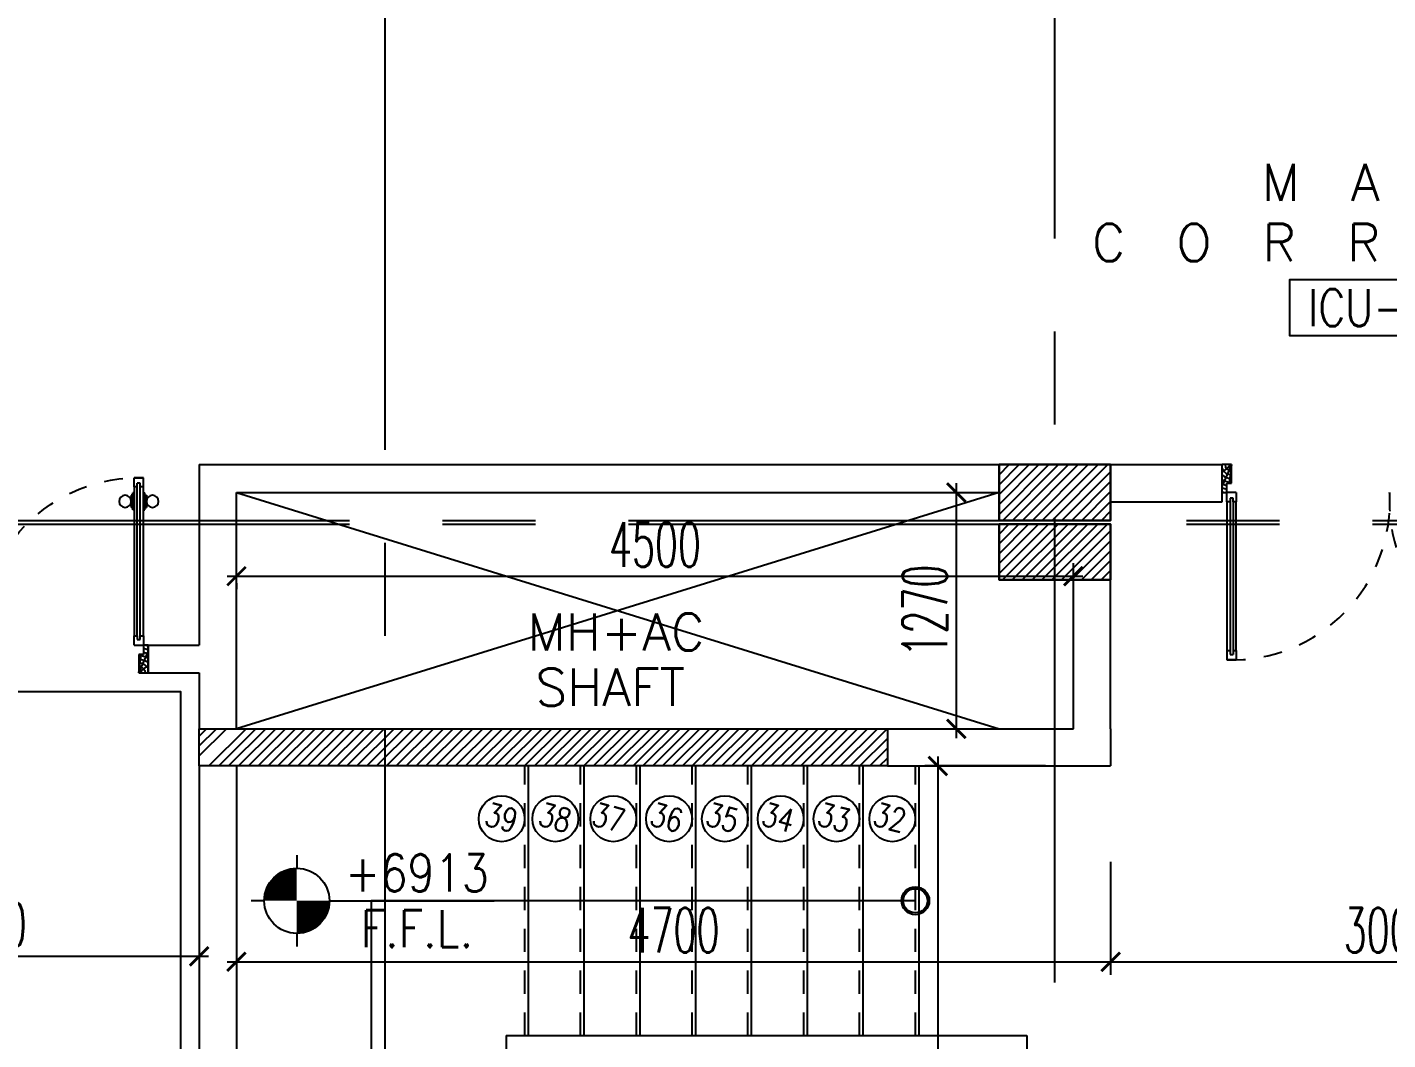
# Model space of a CAD drawing. Extents: x 276011.4 to 276105.3, y 57291.9 to 57371.4.
# Drawn here: x 276029.25 to 276036.57, y 57323.59 to 57329.03 of the extents above; entities that cross this region are included whole.
import ezdxf
from ezdxf.enums import TextEntityAlignment as Align

# ---------------------------------------------------------------- set-up
doc = ezdxf.new("R2010")
doc.units = 0
doc.header["$MEASUREMENT"] = 0
doc.header["$PDMODE"] = 34
for name, pattern in [('CENTERX2', [4, 2.5, -0.5, 0.5, -0.5]), ('HIDDEN', [0.375, 0.25, -0.125]), ('HIDDEN2', [0.1875, 0.125, -0.0625])]:
    doc.linetypes.add(name, pattern=pattern)
doc.layers.get('0').update_dxf_attribs({"color": 4, "linetype": 'CONTINUOUS'})
doc.layers.get('DEFPOINTS').update_dxf_attribs({"linetype": 'CONTINUOUS'})
for name, color, linetype in [('AXES', 11, 'CENTERX2'), ('CEILING', 4, 'CONTINUOUS'), ('COL', 5, 'CONTINUOUS'), ('DIM', 4, 'CONTINUOUS'), ('DOOR', 7, 'CONTINUOUS'), ('HAT', 11, 'CONTINUOUS'), ('LEV-PL', 3, 'CONTINUOUS'), ('RM-BOX', 11, 'CONTINUOUS'), ('RM-NAME', 11, 'CONTINUOUS'), ('RM-NO', 11, 'CONTINUOUS'), ('SHAFT', 3, 'CONTINUOUS'), ('STR', 5, 'CONTINUOUS'), ('WALL', 2, 'CONTINUOUS')]:
    doc.layers.add(name, color=color, linetype=linetype)
doc.styles.add('ROMANS', font='ROMANS.shx', dxfattribs={"width": 0.6})
doc.styles.add('S', font='ROMANS.SHX')
doc.dimstyles.new('STANDARD_IN', dxfattribs={"dimtxt": 0.24, "dimasz": 0.1, "dimexe": 0.07, "dimexo": 0.05, "dimgap": 0.05, "dimtad": 1, "dimdec": 0, "dimlfac": 1000, "dimzin": 0, "dimtxsty": 'ROMANS', "dimblk": 'ARCHTICK', "dimcen": 0.05, "dimdle": 0.05, "dimclrd": 4, "dimclre": 4, "dimclrt": 2, "dimazin": 3, "dimtfac": 1, "dimtdec": 0, "dimtmove": 0, "dimatfit": 3, "dimtolj": 1, "dimtzin": 0})

# ---------------------------------------------------------------- blocks, each defined once
blk = doc.blocks.new('RM1')
at = {"layer": 'RM-BOX'}
blk.add_lwpolyline([(569.9, -200), (-569.9, -200), (-569.9, -500), (569.9, -500)], close=True, dxfattribs=at)
at = {"layer": 'RM-NAME', "style": 'ROMANS'}
blk.add_attdef('ROOMNAME1', text='', height=200, dxfattribs=at).set_placement((0, 323.8), align=Align.MIDDLE)
blk = doc.blocks.new('*X78')
at = {"color": 0}
for p, q in [((76229.2, 144853.9), (76375, 144999.7)), ((76229.2, 144907), (76322, 144999.7)), ((76229.2, 144960), (76269, 144999.7)), ((76281.1, 144799.7), (76481.1, 144999.7)), ((76334.1, 144799.7), (76534.1, 144999.7)), ((76387.2, 144799.7), (76587.2, 144999.7)), ((76440.2, 144799.7), (76640.2, 144999.7)), ((76493.2, 144799.7), (76693.2, 144999.7)), ((76546.3, 144799.7), (76746.3, 144999.7)), ((76599.3, 144799.7), (76799.3, 144999.7)), ((76652.3, 144799.7), (76852.3, 144999.7)), ((76705.4, 144799.7), (76905.4, 144999.7)), ((76758.4, 144799.7), (76958.4, 144999.7)), ((76811.4, 144799.7), (77011.4, 144999.7)), ((76864.4, 144799.7), (77064.4, 144999.7)), ((76917.5, 144799.7), (77117.5, 144999.7)), ((76970.5, 144799.7), (77170.5, 144999.7)), ((77023.5, 144799.7), (77223.5, 144999.7)), ((77076.6, 144799.7), (77276.6, 144999.7)), ((77129.6, 144799.7), (77329.6, 144999.7)), ((77182.6, 144799.7), (77382.6, 144999.7)), ((77235.7, 144799.7), (77435.7, 144999.7)), ((77288.7, 144799.7), (77488.7, 144999.7)), ((77341.7, 144799.7), (77541.7, 144999.7)), ((77394.8, 144799.7), (77594.8, 144999.7)), ((77447.8, 144799.7), (77647.8, 144999.7)), ((77500.8, 144799.7), (77700.8, 144999.7)), ((77553.9, 144799.7), (77753.9, 144999.7)), ((77606.9, 144799.7), (77806.9, 144999.7)), ((77659.9, 144799.7), (77859.9, 144999.7)), ((77713, 144799.7), (77913, 144999.7)), ((77766, 144799.7), (77966, 144999.7)), ((77819, 144799.7), (78019, 144999.7)), ((77872.1, 144799.7), (78072.1, 144999.7)), ((77925.1, 144799.7), (78125.1, 144999.7)), ((77978.1, 144799.7), (78178.1, 144999.7)), ((78031.2, 144799.7), (78231.2, 144999.7)), ((78084.2, 144799.7), (78284.2, 144999.7)), ((78137.2, 144799.7), (78337.2, 144999.7)), ((78190.3, 144799.7), (78390.3, 144999.7)), ((78243.3, 144799.7), (78443.3, 144999.7)), ((78296.3, 144799.7), (78496.3, 144999.7)), ((78349.4, 144799.7), (78549.4, 144999.7)), ((78402.4, 144799.7), (78602.4, 144999.7)), ((78455.4, 144799.7), (78655.4, 144999.7)), ((78508.5, 144799.7), (78708.5, 144999.7)), ((78561.5, 144799.7), (78761.5, 144999.7)), ((78614.5, 144799.7), (78814.5, 144999.7)), ((78667.6, 144799.7), (78867.6, 144999.7)), ((78720.6, 144799.7), (78920.6, 144999.7)), ((78773.6, 144799.7), (78973.6, 144999.7)), ((78826.7, 144799.7), (79026.7, 144999.7)), ((78879.7, 144799.7), (79079.7, 144999.7)), ((78932.7, 144799.7), (79132.7, 144999.7)), ((78985.8, 144799.7), (79185.8, 144999.7)), ((79038.8, 144799.7), (79238.8, 144999.7)), ((79091.8, 144799.7), (79291.8, 144999.7)), ((79144.9, 144799.7), (79344.9, 144999.7)), ((79197.9, 144799.7), (79397.9, 144999.7)), ((79250.9, 144799.7), (79450.9, 144999.7)), ((79304, 144799.7), (79504, 144999.7)), ((79357, 144799.7), (79557, 144999.7)), ((79410, 144799.7), (79610, 144999.7)), ((79463.1, 144799.7), (79663.1, 144999.7)), ((79516.1, 144799.7), (79716.1, 144999.7)), ((79569.1, 144799.7), (79769.1, 144999.7)), ((79622.2, 144799.7), (79822.2, 144999.7)), ((79675.2, 144799.7), (79875.2, 144999.7)), ((79728.2, 144799.7), (79928.2, 144999.7)), ((79781.3, 144799.7), (79929.2, 144947.7)), ((79834.3, 144799.7), (79929.2, 144894.7)), ((79887.3, 144799.7), (79929.2, 144841.6))]:
    blk.add_line(p, q, dxfattribs=at)
blk = doc.blocks.new('LEV1')
at = {"layer": 'LEV-PL'}
for p, q in [((0, 245), (0, 175)), ((-175, 0), (-245, 0)), ((175, 0), (1061.3, 0)), ((0, -175), (0, -245))]:
    blk.add_line(p, q, dxfattribs=at)
at = {"layer": 'LEV-PL', "const_width": 175}
for points in [[(-87.5, 0, -0.414214), (0, 87.5, -1)], [(87.5, 0, -0.414214), (0, -87.5, -1)]]:
    blk.add_lwpolyline(points, format="xyb", dxfattribs=at)
at = {"layer": 'LEV-PL'}
blk.add_circle((0, 0), 175, dxfattribs=at)
at = {"layer": 'LEV-PL', "color": 4, "style": 'S', "width": 0.85}
for tag, p in [('+0000', (646.1, 50)), ('F.F.L.', (646.1, -250))]:
    blk.add_attdef(tag, text='', height=200, dxfattribs=at).set_placement(p, align=Align.CENTER)
blk = doc.blocks.new('A$C272A55A0')
at = {"layer": 'DOOR', "color": 0, "linetype": 'BYBLOCK'}
for p, q in [((0, 900.4), (0, 1050.4)), ((50, 1050.4), (0, 1050.4)), ((50, 950.4), (50, 1050.4)), ((1750, 950.4), (1750, 1050.4)), ((1750, 1050.4), (1800, 1050.4)), ((1800, 1050.4), (1800, 900.4)), ((0, 900.4), (25, 900.4)), ((25, 950.4), (50, 950.4)), ((25, 900.4), (25, 950.4)), ((75, 900.4), (25, 900.4)), ((25, 850.4), (25, 900.4)), ((75, 900.4), (75, 850.4)), ((1725, 900.4), (1775, 900.4)), ((1725, 900.4), (1725, 850.4)), ((1775, 950.4), (1750, 950.4)), ((1775, 900.4), (1775, 950.4)), ((1800, 900.4), (1775, 900.4)), ((1775, 850.4), (1775, 900.4)), ((42, 850.4), (25, 850.4)), ((58, 870.4), (42, 870.4)), ((42, 870.4), (42, 850.4)), ((58, 850.4), (58, 870.4)), ((75, 850.4), (58, 850.4)), ((1725, 850.4), (1742, 850.4)), ((1742, 870.4), (1758, 870.4)), ((1742, 850.4), (1742, 870.4)), ((1758, 870.4), (1758, 850.4)), ((1758, 850.4), (1775, 850.4)), ((1717.8, 160.1), (1708.8, 160.1)), ((1708.8, 95.3), (1708.8, 160.1)), ((1725, 172.7), (1717.8, 172.7)), ((1717.8, 172.7), (1717.8, 82.7)), ((1717.8, 95.3), (1717.8, 160.1)), ((1775, 172.7), (1782.2, 172.7)), ((1782.2, 172.7), (1782.2, 82.7)), ((1782.2, 160.1), (1791.2, 160.1)), ((1782.2, 95.3), (1782.2, 160.1)), ((1791.2, 95.3), (1791.2, 160.1)), ((1717.8, 95.3), (1708.8, 95.3)), ((1725, 82.7), (1717.8, 82.7)), ((1775, 82.7), (1782.2, 82.7)), ((1782.2, 95.3), (1791.2, 95.3)), ((25, 50.4), (42, 50.4)), ((25, 50.4), (25, 0.4)), ((25, 0.4), (75, 0.4)), ((75, 0.4), (25, 0.4)), ((42, 50.4), (42, 30.4)), ((42, 30.4), (58, 30.4)), ((58, 50.4), (75, 50.4)), ((58, 50.4), (58, 30.4)), ((75, 50.4), (75, 0.4)), ((1742, 50.4), (1725, 50.4)), ((1725, 50.4), (1725, 0.4)), ((1775, 0.4), (1725, 0.4)), ((1725, 0.4), (1775, 0.4)), ((1742, 50.4), (1742, 30.4)), ((1758, 30.4), (1742, 30.4)), ((1775, 50.4), (1758, 50.4)), ((1758, 50.4), (1758, 30.4)), ((1775, 50.4), (1775, 0.4))]:
    blk.add_line(p, q, dxfattribs=at)
at = {"layer": 'DOOR', "color": 9, "linetype": 'BYBLOCK'}
for p, q in [((50, 1050.4), (0, 1010.2)), ((50, 1050.4), (0, 936.6)), ((50, 1050.4), (36.6, 950.4)), ((1750, 1050.4), (1800, 1010.2)), ((1750, 1050.4), (1800, 936.6)), ((1750, 1050.4), (1763.4, 950.4))]:
    blk.add_line(p, q, dxfattribs=at)
at = {"layer": 'DOOR', "linetype": 'BYBLOCK'}
for p, q in [((25, 850.4), (25, 50.4)), ((42, 850.4), (42, 50.4)), ((58, 850.4), (58, 50.4)), ((75, 50.4), (75, 850.4)), ((1725, 50.4), (1725, 850.4)), ((1742, 850.4), (1742, 50.4)), ((1758, 850.4), (1758, 50.4)), ((1775, 850.4), (1775, 50.4))]:
    blk.add_line(p, q, dxfattribs=at)
at = {"layer": 'DOOR', "color": 0, "linetype": 'BYBLOCK'}
for centre in [(1676.5, 127.7), (1823.5, 127.7)]:
    blk.add_circle(centre, 32.4, dxfattribs=at)
at = {"layer": 'DOOR', "color": 9, "linetype": 'BYBLOCK'}
for centre, radius, start, end in [((50, 1050.4), 54.4, 203.20738, 270), ((50, 1050.4), 34.4, 180, 270), ((50, 1050.4), 14.4, 180, 270), ((1750, 1050.4), 14.4, 270, 0), ((1750, 1050.4), 34.4, 270, 0), ((1750, 1050.4), 54.4, 270, 336.79262), ((50, 1050.4), 74.4, 227.77643, 270), ((50, 1050.4), 94.4, 238.01819, 270), ((1750, 1050.4), 74.4, 270, 312.22357), ((1750, 1050.4), 94.4, 270, 301.98181), ((50, 1050.4), 114.4, 244.08384, 257.37743), ((50, 1050.4), 134.4, 248.15985, 259.28002), ((50, 1050.4), 154.4, 251.10529, 256.28577), ((1750, 1050.4), 114.4, 282.62257, 295.91616), ((1750, 1050.4), 134.4, 280.71998, 291.84015), ((1750, 1050.4), 154.4, 283.71423, 288.89471)]:
    blk.add_arc(centre, radius, start, end, dxfattribs=at)
at = {"layer": 'DOOR', "linetype": 'HIDDEN', "ltscale": 0.5}
for centre, start, end in [((50, 851.4), 268.31738, 3.29648), ((1750, 851.4), 176.70352, 271.68262)]:
    blk.add_arc(centre, 851.4, start, end, dxfattribs=at)
at = {"layer": 'WALL', "linetype": 'BYBLOCK'}
blk.add_line((1800, 900.4), (1800, 1050.4), dxfattribs=at)
blk = doc.blocks.new('C5')
at = {"layer": 'HAT', "linetype": 'BYBLOCK'}
h = blk.add_hatch(dxfattribs=at)
h.set_pattern_fill('ANSI31', color=256, scale=300, style=0)
h.set_pattern_definition([(45, (-223356.182, -51411.005), (-26.516504, 26.516504), [])])
h.paths.add_polyline_path([(300, 300), (0, 300), (0, 0), (300, 0)])
h.paths.add_polyline_path([(600, 300), (300, 300), (300, 0), (600, 0)])
at = {"layer": 'COL'}
blk.add_lwpolyline([(600, 300), (0, 300), (0, 0), (600, 0)], close=True, dxfattribs=at)
blk = doc.blocks.new('_ARCHTICK')
at = {"color": 0, "linetype": 'BYBLOCK', "const_width": 0.15}
blk.add_lwpolyline([(-0.5, -0.5), (0.5, 0.5)], dxfattribs=at)
blk = doc.blocks.new('*D189')
at = {"layer": 'DEFPOINTS', "color": 0, "linetype": 'BYBLOCK', "ltscale": 0.3}
for p in [(276030.1755, 57324.6085), (276027.8255, 57324.3881), (276030.1755, 57324.0393)]:
    blk.add_point(p, dxfattribs=at)
at = {"layer": 'DIM', "color": 4, "linetype": 'BYBLOCK', "ltscale": 0.3}
for p, q in [((276030.1755, 57324.5585), (276030.1755, 57323.9693)), ((276027.8255, 57324.3381), (276027.8255, 57323.9693)), ((276027.7755, 57324.0393), (276030.2255, 57324.0393))]:
    blk.add_line(p, q, dxfattribs=at)
at = {"layer": 'DIM', "color": 4, "linetype": 'BYBLOCK', "ltscale": 0.3, "xscale": 0.1, "yscale": 0.1, "zscale": 0.1, "rotation": 180}
blk.add_blockref('_ARCHTICK', (276027.8255, 57324.0393), dxfattribs=at)
at = {"layer": 'DIM', "color": 4, "linetype": 'BYBLOCK', "ltscale": 0.3, "xscale": 0.1, "yscale": 0.1, "zscale": 0.1}
blk.add_blockref('_ARCHTICK', (276030.1755, 57324.0393), dxfattribs=at)
at = {"layer": 'DIM', "color": 2, "linetype": 'BYBLOCK', "ltscale": 0.3, "insert": (276029.0005, 57324.2093), "char_height": 0.24, "attachment_point": 5, "style": 'ROMANS'}
blk.add_mtext('\\A1;2350', dxfattribs=at)
blk = doc.blocks.new('*D188')
at = {"layer": 'DEFPOINTS', "color": 0, "linetype": 'BYBLOCK', "ltscale": 0.3}
for p in [(276030.3755, 57326.0962), (276034.8755, 57326.0832), (276034.8755, 57325.9239)]:
    blk.add_point(p, dxfattribs=at)
at = {"layer": 'DIM', "color": 4, "linetype": 'BYBLOCK', "ltscale": 0.3}
for p, q in [((276034.8755, 57325.9739), (276034.8755, 57326.1532)), ((276030.3255, 57326.0832), (276034.9255, 57326.0832)), ((276030.3755, 57326.0462), (276030.3755, 57326.0132))]:
    blk.add_line(p, q, dxfattribs=at)
at = {"layer": 'DIM', "color": 4, "linetype": 'BYBLOCK', "ltscale": 0.3, "xscale": 0.1, "yscale": 0.1, "zscale": 0.1, "rotation": 180}
blk.add_blockref('_ARCHTICK', (276030.3755, 57326.0832), dxfattribs=at)
at = {"layer": 'DIM', "color": 4, "linetype": 'BYBLOCK', "ltscale": 0.3, "xscale": 0.1, "yscale": 0.1, "zscale": 0.1}
blk.add_blockref('_ARCHTICK', (276034.8755, 57326.0832), dxfattribs=at)
at = {"layer": 'DIM', "color": 2, "linetype": 'BYBLOCK', "ltscale": 0.3, "insert": (276032.6255, 57326.2532), "char_height": 0.24, "attachment_point": 5, "style": 'ROMANS'}
blk.add_mtext('\\A1;4500', dxfattribs=at)
blk = doc.blocks.new('*D187')
at = {"layer": 'DEFPOINTS', "color": 0, "linetype": 'BYBLOCK', "ltscale": 0.3}
for p in [(276034.0201, 57326.5329), (276034.0201, 57325.2629), (276034.2459, 57325.2629)]:
    blk.add_point(p, dxfattribs=at)
at = {"layer": 'DIM', "color": 4, "linetype": 'BYBLOCK', "ltscale": 0.3}
for p, q in [((276034.2459, 57326.5829), (276034.2459, 57325.2129)), ((276034.0701, 57326.5329), (276034.3159, 57326.5329)), ((276034.0701, 57325.2629), (276034.3159, 57325.2629))]:
    blk.add_line(p, q, dxfattribs=at)
at = {"layer": 'DIM', "color": 4, "linetype": 'BYBLOCK', "ltscale": 0.3, "xscale": 0.1, "yscale": 0.1, "zscale": 0.1}
for p, rotation in [((276034.2459, 57326.5329), 90), ((276034.2459, 57325.2629), 270)]:
    blk.add_blockref('_ARCHTICK', p, dxfattribs=dict(at, rotation=rotation))
at = {"layer": 'DIM', "color": 2, "linetype": 'BYBLOCK', "ltscale": 0.3, "insert": (276034.0759, 57325.8979), "char_height": 0.24, "attachment_point": 5, "rotation": 90, "style": 'ROMANS'}
blk.add_mtext('\\A1;1270', dxfattribs=at)
blk = doc.blocks.new('*D163')
at = {"layer": 'DEFPOINTS', "color": 0, "linetype": 'BYBLOCK', "ltscale": 0.3}
for p in [(276034.7755, 57325.0629), (276034.1463, 57318.0629), (276034.6825, 57318.0629)]:
    blk.add_point(p, dxfattribs=at)
at = {"layer": 'DIM', "color": 4, "linetype": 'BYBLOCK', "ltscale": 0.3}
for p, q in [((276034.1463, 57325.1129), (276034.1463, 57318.0129)), ((276034.7255, 57325.0629), (276034.0763, 57325.0629)), ((276034.6325, 57318.0629), (276034.0763, 57318.0629))]:
    blk.add_line(p, q, dxfattribs=at)
at = {"layer": 'DIM', "color": 4, "linetype": 'BYBLOCK', "ltscale": 0.3, "xscale": 0.1, "yscale": 0.1, "zscale": 0.1}
for p, rotation in [((276034.1463, 57325.0629), 90), ((276034.1463, 57318.0629), 270)]:
    blk.add_blockref('_ARCHTICK', p, dxfattribs=dict(at, rotation=rotation))
at = {"layer": 'DIM', "color": 2, "linetype": 'BYBLOCK', "ltscale": 0.3, "insert": (276033.9763, 57321.5629), "char_height": 0.24, "attachment_point": 5, "rotation": 90, "style": 'ROMANS'}
blk.add_mtext('\\A1;7000', dxfattribs=at)
blk = doc.blocks.new('*D162')
at = {"layer": 'DEFPOINTS', "color": 0, "linetype": 'BYBLOCK', "ltscale": 0.3}
for p in [(276030.3755, 57324.8434), (276035.0755, 57324.4854), (276035.0755, 57324.0097)]:
    blk.add_point(p, dxfattribs=at)
at = {"layer": 'DIM', "color": 4, "linetype": 'BYBLOCK', "ltscale": 0.3}
for p, q in [((276030.3755, 57324.7934), (276030.3755, 57323.9397)), ((276035.0755, 57324.4354), (276035.0755, 57323.9397)), ((276030.3255, 57324.0097), (276035.1255, 57324.0097))]:
    blk.add_line(p, q, dxfattribs=at)
at = {"layer": 'DIM', "color": 4, "linetype": 'BYBLOCK', "ltscale": 0.3, "xscale": 0.1, "yscale": 0.1, "zscale": 0.1, "rotation": 180}
blk.add_blockref('_ARCHTICK', (276030.3755, 57324.0097), dxfattribs=at)
at = {"layer": 'DIM', "color": 4, "linetype": 'BYBLOCK', "ltscale": 0.3, "xscale": 0.1, "yscale": 0.1, "zscale": 0.1}
blk.add_blockref('_ARCHTICK', (276035.0755, 57324.0097), dxfattribs=at)
at = {"layer": 'DIM', "color": 2, "linetype": 'BYBLOCK', "ltscale": 0.3, "insert": (276032.7255, 57324.1797), "char_height": 0.24, "attachment_point": 5, "style": 'ROMANS'}
blk.add_mtext('\\A1;4700', dxfattribs=at)
blk = doc.blocks.new('*D159')
at = {"layer": 'DEFPOINTS', "color": 0, "linetype": 'BYBLOCK', "ltscale": 0.3}
for p in [(276035.0755, 57324.5966), (276038.0755, 57324.5966), (276038.0755, 57324.0097)]:
    blk.add_point(p, dxfattribs=at)
at = {"layer": 'DIM', "color": 4, "linetype": 'BYBLOCK', "ltscale": 0.3}
for p, q in [((276035.0755, 57324.5466), (276035.0755, 57323.9397)), ((276038.0755, 57324.5466), (276038.0755, 57323.9397)), ((276035.0255, 57324.0097), (276038.1255, 57324.0097))]:
    blk.add_line(p, q, dxfattribs=at)
at = {"layer": 'DIM', "color": 4, "linetype": 'BYBLOCK', "ltscale": 0.3, "xscale": 0.1, "yscale": 0.1, "zscale": 0.1, "rotation": 180}
blk.add_blockref('_ARCHTICK', (276035.0755, 57324.0097), dxfattribs=at)
at = {"layer": 'DIM', "color": 4, "linetype": 'BYBLOCK', "ltscale": 0.3, "xscale": 0.1, "yscale": 0.1, "zscale": 0.1}
blk.add_blockref('_ARCHTICK', (276038.0755, 57324.0097), dxfattribs=at)
at = {"layer": 'DIM', "color": 2, "linetype": 'BYBLOCK', "ltscale": 0.3, "insert": (276036.5755, 57324.1797), "char_height": 0.24, "attachment_point": 5, "style": 'ROMANS'}
blk.add_mtext('\\A1;3000', dxfattribs=at)

msp = doc.modelspace()

# ---------------------------------------------------------------- linework, layer by layer
at = {"layer": 'AXES'}
for p, q in [((276034.7755, 57291.8986), (276034.7755, 57370.7113)), ((276034.7755, 57291.8986), (276034.7755, 57370.7113)), ((276031.1755, 57298.7629), (276031.1755, 57357.5829)), ((276012.4831, 57326.3829), (276041.9755, 57326.3829)), ((276012.4831, 57326.3629), (276041.9755, 57326.3629))]:
    msp.add_line(p, q, dxfattribs=at)
at = {"layer": 'CEILING', "linetype": 'BYBLOCK', "ltscale": 0.3}
msp.add_lwpolyline([(276027.9255, 57325.4629), (276030.0755, 57325.4629), (276030.0755, 57308.5129), (276032.8255, 57308.5129), (276032.8255, 57309.1129), (276033.6255, 57309.1129), (276033.6255, 57308.5129), (276043.0755, 57308.5129), (276043.0755, 57325.4629), (276045.2255, 57325.4629)], dxfattribs=at)
at = {"layer": 'COL'}
msp.add_lwpolyline([(276030.1755, 57325.0629), (276030.1755, 57325.2629), (276033.8755, 57325.2629), (276033.8755, 57325.0629)], close=True, dxfattribs=at)
at = {"layer": 'SHAFT'}
for p, q in [((276034.4755, 57326.5329), (276030.3755, 57325.2629)), ((276030.3755, 57326.5329), (276034.4755, 57325.2629))]:
    msp.add_line(p, q, dxfattribs=at)
at = {"layer": 'STR', "linetype": 'HIDDEN2'}
for p, q in [((276031.9255, 57323.6129), (276031.9255, 57325.0629)), ((276032.2255, 57323.6129), (276032.2255, 57325.0629)), ((276032.5255, 57323.6129), (276032.5255, 57325.0629)), ((276032.8255, 57323.6129), (276032.8255, 57325.0629)), ((276033.1255, 57323.6129), (276033.1255, 57325.0629)), ((276033.4255, 57323.6129), (276033.4255, 57325.0629)), ((276033.7255, 57323.6129), (276033.7255, 57325.0629)), ((276034.0255, 57323.6129), (276034.0255, 57325.0629))]:
    msp.add_line(p, q, dxfattribs=at)
at = {"layer": 'STR'}
for p, q in [((276031.9455, 57323.6129), (276031.9455, 57325.0629)), ((276032.2455, 57323.6129), (276032.2455, 57325.0629)), ((276032.5455, 57323.6129), (276032.5455, 57325.0629)), ((276032.8455, 57323.6129), (276032.8455, 57325.0629)), ((276033.1455, 57323.6129), (276033.1455, 57325.0629)), ((276033.4455, 57323.6129), (276033.4455, 57325.0629)), ((276033.7455, 57323.6129), (276033.7455, 57325.0629)), ((276034.0455, 57323.6129), (276034.0455, 57325.0629)), ((276034.0255, 57324.3379), (276031.1005, 57324.3379)), ((276031.1005, 57324.3379), (276031.1005, 57321.1129)), ((276031.8255, 57323.6129), (276031.8255, 57320.9685)), ((276031.8255, 57323.6129), (276034.6255, 57323.6129)), ((276034.6255, 57323.6129), (276034.6255, 57319.5129))]:
    msp.add_line(p, q, dxfattribs=at)
at = {"layer": 'STR', "color": 11}
for centre in [(276031.8016, 57324.779), (276032.0899, 57324.779), (276032.4016, 57324.779), (276032.7016, 57324.779), (276033.0016, 57324.779), (276033.3016, 57324.779), (276033.6016, 57324.779), (276033.9016, 57324.779)]:
    msp.add_circle(centre, 0.1232, dxfattribs=at)
at = {"layer": 'STR'}
for radius in [0.075, 0.065]:
    msp.add_circle((276034.0255, 57324.3379), radius, dxfattribs=at)
at = {"layer": 'WALL'}
for p, q in [((276030.1755, 57326.6829), (276030.1755, 57325.7129)), ((276030.1755, 57326.6829), (276034.4755, 57326.6829)), ((276035.0755, 57326.6829), (276035.6755, 57326.6829)), ((276035.6755, 57326.4829), (276035.6755, 57326.6829)), ((276030.3755, 57325.2629), (276030.3755, 57326.5329)), ((276030.3755, 57326.5329), (276034.4755, 57326.5329)), ((276035.0755, 57326.4829), (276035.6755, 57326.4829)), ((276034.8755, 57325.2629), (276034.8755, 57326.0629)), ((276035.0755, 57325.2629), (276035.0755, 57326.0629)), ((276029.9005, 57325.7129), (276030.1755, 57325.7129)), ((276029.9005, 57325.5629), (276030.1755, 57325.5629)), ((276030.1755, 57325.5629), (276030.1755, 57325.2629)), ((276033.8755, 57325.2629), (276034.8755, 57325.2629)), ((276035.0755, 57325.2629), (276035.0755, 57325.0629)), ((276030.1755, 57325.0629), (276030.1755, 57319.7029)), ((276030.3755, 57325.0629), (276030.3755, 57318.0629)), ((276033.8755, 57325.0629), (276035.0755, 57325.0629))]:
    msp.add_line(p, q, dxfattribs=at)
at = {"layer": 'WALL', "linetype": 'BYBLOCK'}
msp.add_line((276029.9005, 57325.5629), (276029.9005, 57325.7129), dxfattribs=at)
at = {"layer": 'WALL', "linetype": 'BYBLOCK', "ltscale": 0.3}
for points in [[(276034.4755, 57326.6829), (276035.0755, 57326.6829), (276035.0755, 57326.3829), (276034.4755, 57326.3829)], [(276034.4755, 57326.3629), (276035.0755, 57326.3629), (276035.0755, 57326.0629), (276034.4755, 57326.0629)], [(276030.1755, 57325.2629), (276033.8755, 57325.2629), (276033.8755, 57325.0629), (276030.1755, 57325.0629)]]:
    msp.add_lwpolyline(points, close=True, dxfattribs=at)

# ---------------------------------------------------------------- block references
at = {"layer": 'COL', "linetype": 'BYBLOCK', "xscale": 0.001, "yscale": 0.001, "zscale": 0.001}
for p in [(276034.4755, 57326.3829), (276034.4755, 57326.0629)]:
    msp.add_blockref('C5', p, dxfattribs=at)
at = {"layer": 'DOOR', "color": 0, "linetype": 'BYBLOCK', "xscale": 0.001, "yscale": 0.001, "zscale": 0.001}
msp.add_blockref('A$C272A55A0', (276035.6755, 57325.6326), dxfattribs=at)
at = {"layer": 'DOOR', "color": 0, "linetype": 'BYBLOCK', "xscale": -0.001, "yscale": 0.001, "zscale": 0.001, "rotation": 180}
msp.add_blockref('A$C272A55A0', (276028.1005, 57326.6133), dxfattribs=at)
at = {"layer": 'HAT', "xscale": 0.001, "yscale": 0.001, "zscale": 0.001}
msp.add_blockref('*X78', (275953.9463, 57180.2632), dxfattribs=at)
at = {"layer": 'LEV-PL', "xscale": 0.001, "yscale": 0.001, "zscale": 0.001}
msp.add_blockref('LEV1', (276030.7, 57324.3379), dxfattribs=at).add_auto_attribs({'F.F.L.': 'F.F.L.', '+0000': '+6913'})
at = {"layer": 'RM-NAME'}
ref = msp.add_blockref('RM1', (276036.6076, 57327.8769), dxfattribs=dict(at, xscale=0.001, yscale=0.001, zscale=0.001))
ref.add_attrib('ROOMNO', 'ICU-057', dxfattribs={"layer": 'RM-NO', "height": 0.2, "style": 'ROMANS', "width": 0.8}).set_placement((276036.6076, 57327.5269), align=Align.MIDDLE)
ref.add_attrib('ROOMNAME2', 'C  O  R  R  I  D  O  R', dxfattribs={"height": 0.2, "style": 'ROMANS'}).set_placement((276036.6076, 57327.8769), align=Align.MIDDLE)
ref.add_attrib('ROOMNAME1', 'M  A  I  N', dxfattribs={"height": 0.2, "style": 'ROMANS'}).set_placement((276036.6076, 57328.2007), align=Align.MIDDLE)

# ---------------------------------------------------------------- texts
at = {"layer": 'RM-NAME', "style": 'ROMANS'}
for s, p in [('MH+AC', (276032.4161, 57325.7833)), ('SHAFT', (276032.3853, 57325.4861))]:
    msp.add_text(s, height=0.2, dxfattribs=at).set_placement(p, align=Align.MIDDLE)
at = {"layer": 'STR', "color": 9, "style": 'ROMANS', "width": 0.8}
for s, p in [('39', (276031.8004, 57324.7854)), ('38', (276032.0887, 57324.7854)), ('37', (276032.377, 57324.7854)), ('36', (276032.6887, 57324.7854)), ('35', (276032.9887, 57324.7854)), ('34', (276033.2887, 57324.7854)), ('33', (276033.5887, 57324.7854)), ('32', (276033.8887, 57324.7854))]:
    msp.add_text(s, height=0.125, rotation=345, dxfattribs=at).set_placement(p, align=Align.MIDDLE)

# ---------------------------------------------------------------- dimensions: what is measured, and where the dimension line sits
at = {"layer": 'DIM', "linetype": 'BYBLOCK', "ltscale": 0.3}
for base, p1, p2, picture, middle in [((276034.2459, 57325.2629), (276034.0201, 57326.5329), (276034.0201, 57325.2629), '*D187', (276034.0759, 57325.8979)), ((276034.1463, 57318.0629), (276034.7755, 57325.0629), (276034.6825, 57318.0629), '*D163', (276033.9763, 57321.5629))]:
    dim = msp.add_linear_dim(base=base, p1=p1, p2=p2, angle=90, dimstyle='STANDARD_IN', dxfattribs=at)
    dim.commit()
    dim.dimension.update_dxf_attribs({"geometry": picture, "text_midpoint": middle})
for base, p1, p2, picture, middle in [((276034.8755, 57326.0832), (276030.3755, 57326.0962), (276034.8755, 57325.9239), '*D188', (276032.6255, 57326.2532)), ((276035.0755, 57324.0097), (276030.3755, 57324.8434), (276035.0755, 57324.4854), '*D162', (276032.7255, 57324.1797)), ((276030.1755, 57324.0393), (276027.8255, 57324.3881), (276030.1755, 57324.6085), '*D189', (276029.0005, 57324.2093)), ((276038.0755, 57324.0097), (276035.0755, 57324.5966), (276038.0755, 57324.5966), '*D159', (276036.5755, 57324.1797))]:
    dim = msp.add_linear_dim(base=base, p1=p1, p2=p2, dimstyle='STANDARD_IN', dxfattribs=at)
    dim.commit()
    dim.dimension.update_dxf_attribs({"geometry": picture, "text_midpoint": middle})

doc.saveas('drawing.dxf')
